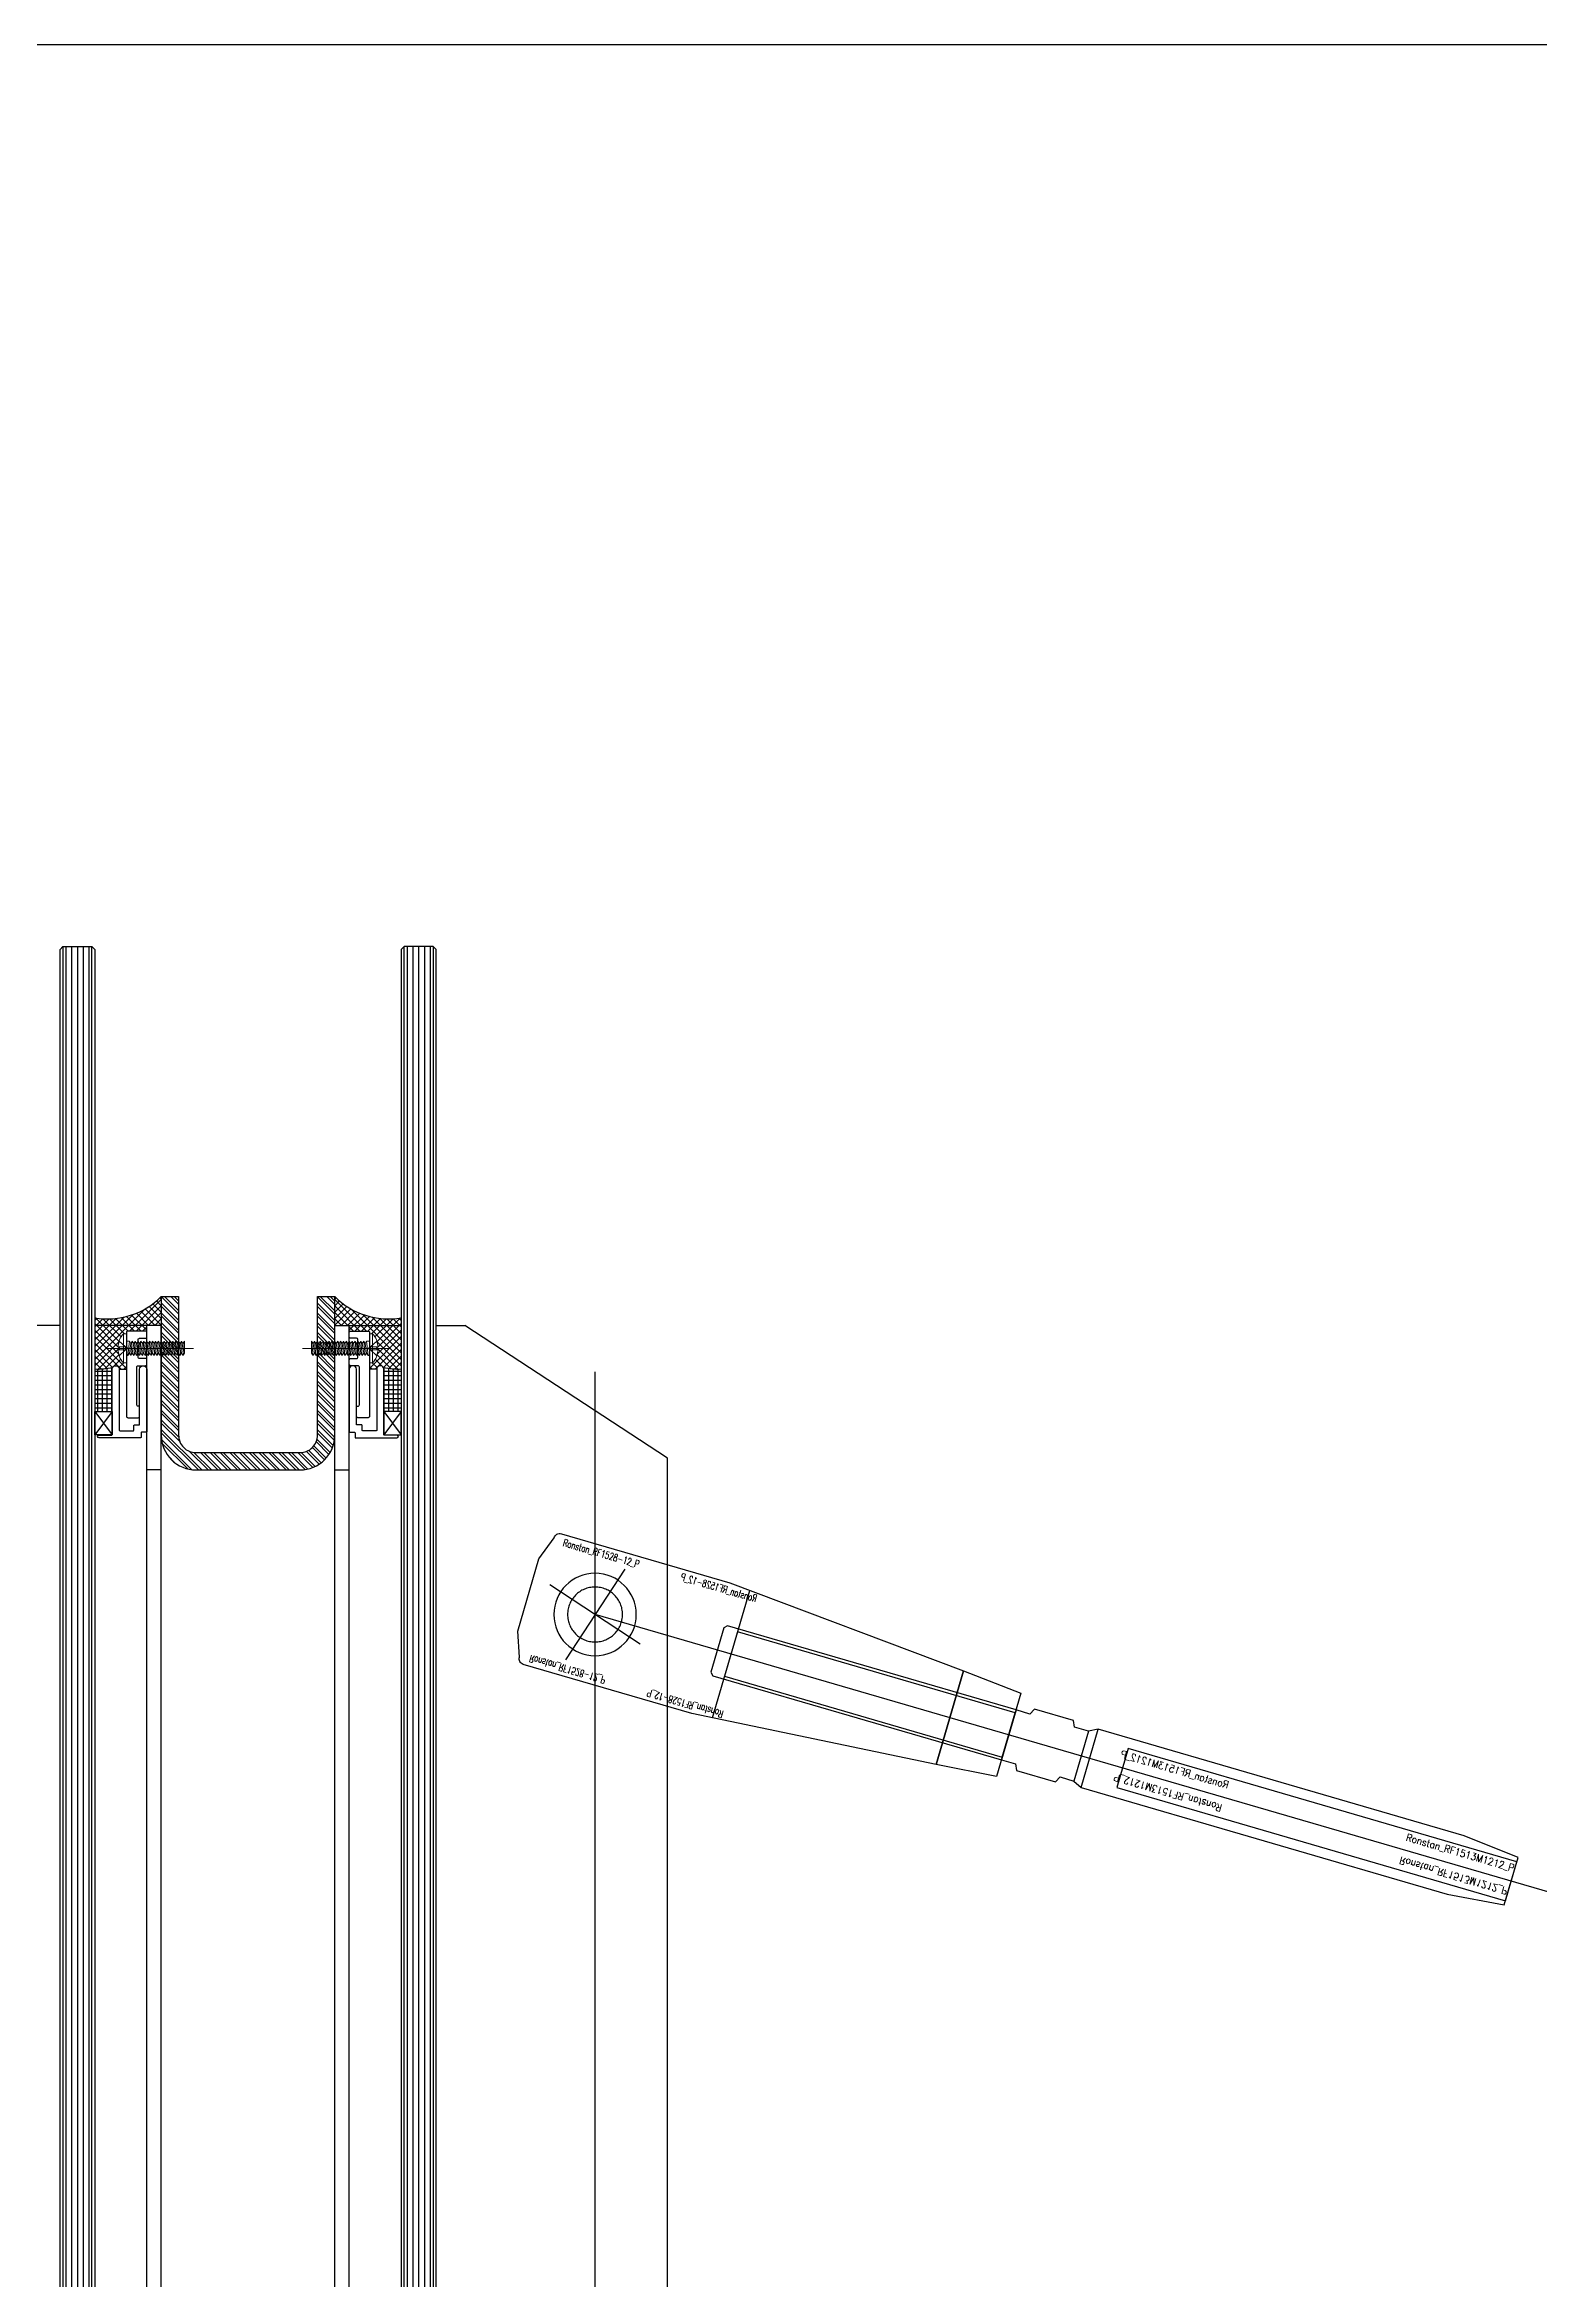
# Model space of a CAD drawing. Extents: x -163000 to 184253, y -124935 to 90032.
# Drawn here: x -125320 to -124803, y 35259 to 36032 of the extents above; entities that cross this region are included whole.
import ezdxf

# ---------------------------------------------------------------- set-up
doc = ezdxf.new("R2010")
doc.units = 0
doc.header["$LTSCALE"] = 1000
doc.header["$MEASUREMENT"] = 0
for name, pattern in [('CENTER', [2, 1.25, -0.25, 0.25, -0.25]), ('HIDDEN', [0.375, 0.25, -0.125]), ('s4118a$0$HIDDEN', [0.375, 0.25, -0.125])]:
    doc.linetypes.add(name, pattern=pattern)
doc.layers.get('0').update_dxf_attribs({"linetype": 'CONTINUOUS'})
for name, color, linetype, lineweight in [('0.25bC', 6, 'CONTINUOUS', 18), ('0.25bCEN', 1, 'CENTER', 18), ('0.25bH', 3, 'HIDDEN', 18)]:
    doc.layers.add(name, color=color, linetype=linetype, lineweight=lineweight)
for name, color, linetype in [('Aux (not print)', 11, 'CONTINUOUS'), ('buila', 14, 's4118a$0$HIDDEN'), ('Die No(Not Print)', 11, 'CONTINUOUS'), ('glass-p', 1, 'CONTINUOUS'), ('SS Cable', 9, 'CONTINUOUS'), ('Steel', 30, 'CONTINUOUS')]:
    doc.layers.add(name, color=color, linetype=linetype)
doc.styles.add('ROMANS', font='romans', dxfattribs={"width": 0.9})

# ---------------------------------------------------------------- blocks, each defined once
blk = doc.blocks.new('11')
at = {"layer": '0.25bC'}
for p, q in [((1102.68, 1209.74), (1103.54, 1210.24)), ((1107.68, 1210.24), (1102.68, 1209.74)), ((1103.54, 1209.24), (1102.68, 1209.74)), ((1103.54, 1209.24), (1102.68, 1209.74)), ((1107.68, 1209.24), (1102.68, 1208.74)), ((1102.68, 1208.74), (1103.54, 1209.24)), ((1103.54, 1208.24), (1102.68, 1208.74)), ((1107.68, 1208.24), (1102.68, 1207.74)), ((1102.68, 1207.74), (1103.54, 1208.24)), ((1103.54, 1207.24), (1102.68, 1207.74)), ((1103.54, 1207.24), (1102.68, 1207.74)), ((1107.68, 1207.24), (1102.68, 1206.74)), ((1102.68, 1206.74), (1103.54, 1207.24)), ((1102.68, 1206.74), (1103.54, 1207.24)), ((1103.54, 1206.24), (1102.68, 1206.74)), ((1103.54, 1206.24), (1102.68, 1206.74)), ((1102.68, 1205.74), (1103.54, 1206.24)), ((1107.68, 1206.24), (1102.68, 1205.74)), ((1103.54, 1210.24), (1107.68, 1210.24)), ((1107.68, 1210.24), (1106.81, 1209.74)), ((1106.81, 1209.74), (1107.68, 1209.24)), ((1107.68, 1209.24), (1106.81, 1208.74)), ((1106.81, 1208.74), (1107.68, 1208.24)), ((1107.68, 1208.24), (1106.81, 1207.74)), ((1106.81, 1207.74), (1107.68, 1207.24)), ((1107.68, 1207.24), (1106.81, 1206.74)), ((1106.81, 1206.74), (1107.68, 1206.24)), ((1107.68, 1206.24), (1106.81, 1205.74)), ((1103.54, 1205.24), (1102.68, 1205.74)), ((1103.54, 1205.24), (1102.68, 1205.74)), ((1107.68, 1205.24), (1102.68, 1204.74)), ((1102.68, 1204.74), (1103.54, 1205.24)), ((1103.54, 1204.24), (1102.68, 1204.74)), ((1107.68, 1204.24), (1102.68, 1203.74)), ((1102.68, 1203.74), (1103.54, 1204.24)), ((1103.54, 1203.24), (1102.68, 1203.74)), ((1103.54, 1203.24), (1102.68, 1203.74)), ((1107.68, 1203.24), (1102.68, 1202.74)), ((1102.68, 1202.74), (1103.54, 1203.24)), ((1102.68, 1202.74), (1103.54, 1203.24)), ((1103.54, 1202.24), (1102.68, 1202.74)), ((1107.68, 1202.24), (1102.68, 1201.74)), ((1102.68, 1201.74), (1103.54, 1202.24)), ((1103.54, 1201.24), (1102.68, 1201.74)), ((1107.68, 1201.24), (1102.68, 1200.74)), ((1102.68, 1200.74), (1103.54, 1201.24)), ((1103.54, 1200.24), (1102.68, 1200.74)), ((1102.68, 1199.74), (1107.68, 1200.24)), ((1102.68, 1199.74), (1103.54, 1200.24)), ((1103.54, 1199.24), (1102.68, 1199.74)), ((1102.68, 1198.74), (1107.68, 1199.24)), ((1102.68, 1198.74), (1103.54, 1199.24)), ((1103.54, 1198.24), (1102.68, 1198.74)), ((1103.54, 1198.24), (1102.68, 1198.74)), ((1107.68, 1198.24), (1102.68, 1197.74)), ((1102.68, 1197.74), (1103.54, 1198.24)), ((1102.68, 1197.74), (1103.54, 1198.24)), ((1106.81, 1205.74), (1107.68, 1205.24)), ((1107.68, 1205.24), (1106.81, 1204.74)), ((1106.81, 1204.74), (1107.68, 1204.24)), ((1107.68, 1204.24), (1106.81, 1203.74)), ((1106.81, 1203.74), (1107.68, 1203.24)), ((1106.81, 1203.74), (1107.68, 1203.24)), ((1107.68, 1203.24), (1106.81, 1202.74)), ((1106.81, 1202.74), (1107.68, 1202.24)), ((1107.68, 1202.24), (1106.81, 1201.74)), ((1106.81, 1201.74), (1107.68, 1201.24)), ((1107.68, 1201.24), (1106.81, 1200.74)), ((1106.81, 1200.74), (1107.68, 1200.24)), ((1107.68, 1200.24), (1106.81, 1199.74)), ((1106.81, 1199.74), (1107.68, 1199.24)), ((1107.68, 1199.24), (1106.81, 1198.74)), ((1106.81, 1198.74), (1107.68, 1198.24)), ((1106.81, 1198.74), (1107.68, 1198.24)), ((1107.68, 1198.24), (1106.81, 1197.74)), ((1103.54, 1197.24), (1102.68, 1197.74)), ((1107.68, 1197.24), (1102.68, 1196.74)), ((1102.68, 1196.74), (1103.54, 1197.24)), ((1103.54, 1196.24), (1102.68, 1196.74)), ((1107.68, 1196.24), (1102.68, 1195.74)), ((1102.68, 1195.74), (1103.54, 1196.24)), ((1103.54, 1195.24), (1102.68, 1195.74)), ((1102.68, 1194.74), (1107.68, 1195.24)), ((1102.68, 1194.74), (1103.54, 1195.24)), ((1103.54, 1194.24), (1102.68, 1194.74)), ((1102.68, 1193.74), (1107.68, 1194.24)), ((1102.68, 1193.74), (1103.54, 1194.24)), ((1103.54, 1193.24), (1102.68, 1193.74)), ((1102.68, 1192.74), (1107.68, 1193.24)), ((1102.68, 1192.74), (1103.54, 1193.24)), ((1103.54, 1192.24), (1102.68, 1192.74)), ((1107.68, 1192.24), (1102.68, 1191.74)), ((1102.68, 1191.74), (1103.54, 1192.24)), ((1103.54, 1191.24), (1102.68, 1191.74)), ((1102.68, 1190.74), (1107.68, 1191.24)), ((1102.68, 1190.74), (1103.54, 1191.24)), ((1102.68, 1190.24), (1102.68, 1190.74)), ((1106.81, 1197.74), (1107.68, 1197.24)), ((1107.68, 1197.24), (1106.81, 1196.74)), ((1106.81, 1196.74), (1107.68, 1196.24)), ((1107.68, 1196.24), (1106.81, 1195.74)), ((1106.81, 1195.74), (1107.68, 1195.24)), ((1107.68, 1195.24), (1106.81, 1194.74)), ((1106.81, 1194.74), (1107.68, 1194.24)), ((1107.68, 1194.24), (1106.81, 1193.74)), ((1106.81, 1193.74), (1107.68, 1193.24)), ((1107.68, 1193.24), (1106.81, 1192.74)), ((1106.81, 1192.74), (1107.68, 1192.24)), ((1107.68, 1192.24), (1106.81, 1191.74)), ((1106.81, 1191.74), (1107.68, 1191.24)), ((1107.68, 1191.24), (1107.68, 1190.24)), ((1110.18, 1189.15), (1100.18, 1189.15))]:
    blk.add_line(p, q, dxfattribs=at)
blk.add_lwpolyline([(1100.18, 1189.15), (1100.18, 1190.24), (1110.18, 1190.24), (1110.18, 1189.15, -0.167288), (1105.68, 1187.26), (1105.68, 1187.76), (1104.68, 1187.76), (1104.68, 1187.26, -0.167288)], format="xyb", close=True, dxfattribs=at)
for start, end in [(241.32628, 264.26083), (275.73917, 298.67372)]:
    blk.add_arc((1105.18, 1192.24), 5, start, end, dxfattribs=at)
at = {"layer": '0.25bCEN', "ltscale": 0.05}
for p, q in [((1106.81, 1209.74), (1103.54, 1209.24)), ((1106.81, 1208.74), (1103.54, 1208.24)), ((1106.81, 1207.74), (1103.54, 1207.24)), ((1106.81, 1207.74), (1103.54, 1207.24)), ((1106.81, 1206.74), (1103.54, 1206.24)), ((1106.81, 1206.74), (1103.54, 1206.24)), ((1106.81, 1205.74), (1103.54, 1205.24)), ((1106.81, 1204.74), (1103.54, 1204.24)), ((1106.81, 1203.74), (1103.54, 1203.24)), ((1106.81, 1203.74), (1103.54, 1203.24)), ((1106.81, 1202.74), (1103.54, 1202.24)), ((1106.81, 1201.74), (1103.54, 1201.24)), ((1103.54, 1200.24), (1106.81, 1200.74)), ((1106.81, 1199.74), (1103.54, 1199.24)), ((1106.81, 1198.74), (1103.54, 1198.24)), ((1106.81, 1198.74), (1103.54, 1198.24)), ((1106.81, 1197.74), (1103.54, 1197.24)), ((1106.81, 1196.74), (1103.54, 1196.24)), ((1103.54, 1195.24), (1106.81, 1195.74)), ((1106.81, 1194.74), (1103.54, 1194.24)), ((1106.81, 1193.74), (1103.54, 1193.24)), ((1103.54, 1192.24), (1106.81, 1192.74)), ((1103.54, 1191.24), (1106.81, 1191.74))]:
    blk.add_line(p, q, dxfattribs=at)
at = {"layer": '0.25bCEN', "ltscale": 0.2}
blk.add_line((1105.18, 1183.62), (1105.18, 1213.41), dxfattribs=at)
at = {"layer": '0.25bH', "ltscale": 0.1}
for p, q in [((1104.68, 1189.94), (1102.63, 1187.69)), ((1105.68, 1189.94), (1104.68, 1189.94)), ((1104.68, 1187.76), (1104.68, 1189.94)), ((1105.68, 1187.76), (1105.68, 1189.94)), ((1107.72, 1187.69), (1105.68, 1189.94))]:
    blk.add_line(p, q, dxfattribs=at)
blk.add_lwpolyline([(1104.68, 1189.94), (1105.18, 1190.24), (1105.68, 1189.94)], dxfattribs=at)
blk = doc.blocks.new('Ronstan_RF1528-12_P')
at = {"layer": 'Aux (not print)', "linetype": 'HIDDEN'}
blk.add_circle((0, 0), 9.5, dxfattribs=at)
at = {"layer": 'Aux (not print)'}
for p in [(0, 0), (149, 0)]:
    blk.add_point(p, dxfattribs=at)
at = {"layer": 'SS Cable', "color": 8, "linetype": 'HIDDEN'}
blk.add_line((49, 22.94), (49, -22.97), dxfattribs=at)
at = {"layer": 'SS Cable', "color": 0, "linetype": 'ByBlock'}
blk.add_lwpolyline([(-19, 23.5, 0.414214), (-21, 21.5), (-24, 13), (-24, -13), (-21, -21.53, 0.414214), (-19, -23.53), (41.72, -23.53), (127.76, -16.89), (127.76, 16.89), (41.72, 23.5)], format="xyb", close=True, dxfattribs=at)
blk.add_lwpolyline([(127.76, -16.89), (149, -15.01), (149, 15.01), (127.76, 16.89)], close=True, dxfattribs=at)
at = {"layer": 'SS Cable', "color": 8, "linetype": 'HIDDEN'}
blk.add_lwpolyline([(49, 8), (149, 8), (149, -8), (49, -8)], close=True, dxfattribs=at)
at = {"layer": 'Steel', "color": 8}
blk.add_circle((0, 0), 14.25, dxfattribs=at)
at = {"layer": 'Aux (not print)', "style": 'ROMANS', "width": 0.7}
for text_generation_flag, p in [(6, (-17.5, 19.63)), (4, (52.16, 19.63))]:
    blk.add_text('Ronstan_RF1528-12_P', height=2.5, rotation=180, dxfattribs=dict(at, text_generation_flag=text_generation_flag)).set_placement(p)
for text_generation_flag, p in [(4, (-17.5, -19.63)), (6, (52.16, -19.63))]:
    blk.add_text('Ronstan_RF1528-12_P', height=2.5, dxfattribs=dict(at, text_generation_flag=text_generation_flag)).set_placement(p)
blk = doc.blocks.new('Ronstan_RF1513M1212_P')
at = {"layer": 'Aux (not print)', "linetype": 'HIDDEN'}
blk.add_lwpolyline([(0, -9), (-103.95, -9), (-104.95, -8), (-104.95, 8), (-103.95, 9), (0, 9)], dxfattribs=at)
blk.add_lwpolyline([(180.92, -7), (40.92, -7), (40.92, 7), (180.92, 7)], close=True, dxfattribs=at)
at = {"layer": 'Aux (not print)'}
for p in [(0, 0), (180.92, 0)]:
    blk.add_point(p, dxfattribs=at)
at = {"layer": 'SS Cable', "linetype": 'ByBlock'}
blk.add_line((26.08, -9), (26.08, 9), dxfattribs=at)
blk.add_line((26.08, -9), (26.08, 9), dxfattribs=at)
at = {"layer": 'SS Cable', "color": 0, "linetype": 'ByBlock'}
for points in [[(0, 9), (5, 9), (6, 11), (20.08, 11), (21.08, 9), (26.08, 9), (29.08, 10.5), (160.92, 10.5), (180.92, 8.5), (180.92, -8.5), (160.92, -10.5), (29.08, -10.5), (26.08, -9), (21.08, -9), (20.08, -11), (6, -11), (5, -9), (0, -9)], [(26.08, 9), (29.08, 10.5), (29.08, -10.5), (26.08, -9)]]:
    blk.add_lwpolyline(points, close=True, dxfattribs=at)
at = {"layer": 'Die No(Not Print)', "extrusion": (0, 0, -1), "char_height": 2.5, "width": 32.6375, "attachment_point": 1, "style": 'ROMANS'}
for insert, text_direction in [((77.77, 5), (-1, 0, 0)), ((141.89, -5.83), (1, 0, 0))]:
    blk.add_mtext('Ronstan_RF1513M1212_P', dxfattribs=dict(at, insert=insert, text_direction=text_direction))
at = {"layer": 'Die No(Not Print)', "insert": (141.89, 5), "char_height": 2.5, "width": 32.6375, "attachment_point": 1, "style": 'ROMANS'}
blk.add_mtext('Ronstan_RF1513M1212_P', dxfattribs=at)
at = {"layer": 'Die No(Not Print)', "insert": (77.77, -5.83), "char_height": 2.5, "width": 32.6375, "attachment_point": 1, "rotation": 180, "style": 'ROMANS'}
blk.add_mtext('Ronstan_RF1513M1212_P', dxfattribs=at)
blk = doc.blocks.new('s2118a')
at = {"layer": 'glass-p'}
h = blk.add_hatch(dxfattribs=at)
h.set_pattern_fill('ANSI37', color=256, scale=0.5, angle=90, style=0)
h.set_pattern_definition([(45, (-204100.6955, 68532.1063), (1.122532015, -1.122532015), []), (315, (-204100.6955, 68532.1063), (-1.122532015, -1.122532015), [])])
h.paths.add_polyline_path([(-125294.88, 35581.666), (-125294.38, 35581.666), (-125294.38, 35580.666), (-125294.88, 35580.666, 0.1672877), (-125292.987, 35576.166), (-125291.897, 35576.166), (-125291.897, 35573.916), (-125294.397, 35573.916, 0.7581322), (-125296.714, 35574.566, -0.0780345), (-125302.897, 35574.066), (-125302.897, 35591.776, 0.1832027), (-125284.897, 35595.137), (-125284.897, 35586.666, 0.4142136), (-125285.397, 35587.166), (-125291.397, 35587.166, 0.4142136), (-125291.897, 35586.666), (-125291.897, 35586.166), (-125292.987, 35586.166, 0.1672877)])
h.paths.add_polyline_path([(-125284.897, 35595.137, 0.0620318), (-125279.897, 35599.106), (-125279.897, 35589.106), (-125284.897, 35589.106)])
h = blk.add_hatch(dxfattribs=at)
h.set_pattern_fill('ANSI32', color=256, scale=0.25, angle=90, style=0)
h.set_pattern_definition([(135, (-44773.6782, 68621.2826), (-1.68379802, -1.68379802), []), (135, (-44773.6782, 68622.405), (-1.68379802, -1.68379802), [])])
edge = h.paths.add_edge_path()
edge.add_line((-125219.897, 35599.106), (-125279.897, 35599.106))
edge.add_line((-125279.897, 35599.106), (-125279.897, 35551.106))
edge.add_arc((-125267.897, 35551.106), 12, 180, 270)
edge.add_line((-125267.897, 35539.106), (-125231.897, 35539.106))
edge.add_arc((-125231.897, 35551.106), 12, 270, 360)
edge.add_line((-125219.897, 35551.106), (-125219.897, 35599.106))
edge = h.paths.add_edge_path()
edge.add_line((-125225.897, 35599.106), (-125273.897, 35599.106))
edge.add_line((-125273.897, 35599.106), (-125273.897, 35551.106))
edge.add_arc((-125267.897, 35551.106), 6, 180, 270)
edge.add_line((-125267.897, 35545.106), (-125231.897, 35545.106))
edge.add_arc((-125231.897, 35551.106), 6, 270, 360)
edge.add_line((-125225.897, 35551.106), (-125225.897, 35599.106))
h = blk.add_hatch(dxfattribs=at)
h.set_pattern_fill('ANSI37', color=256, scale=0.5, angle=90, style=0)
h.set_pattern_definition([(135, (-46399.098, 68532.1063), (-1.122532015, -1.122532015), []), (225, (-46399.098, 68532.1063), (1.122532015, -1.122532015), [])])
h.paths.add_polyline_path([(-125204.913, 35581.666), (-125205.413, 35581.666), (-125205.413, 35580.666), (-125204.913, 35580.666, -0.1672877), (-125206.807, 35576.166), (-125207.897, 35576.166), (-125207.897, 35573.916), (-125205.397, 35573.916, -0.7581322), (-125203.079, 35574.566, 0.0780345), (-125196.897, 35574.066), (-125196.897, 35591.776, -0.1832027), (-125214.897, 35595.137), (-125214.897, 35586.666, -0.4142136), (-125214.397, 35587.166), (-125208.397, 35587.166, -0.4142136), (-125207.897, 35586.666), (-125207.897, 35586.166), (-125206.807, 35586.166, -0.1672877)])
h.paths.add_polyline_path([(-125214.897, 35595.137, -0.0620318), (-125219.897, 35599.106), (-125219.897, 35589.106), (-125214.897, 35589.106)])
h = blk.add_hatch(dxfattribs=at)
h.set_pattern_fill('NET', color=256, scale=0.5, angle=90, style=0)
h.set_pattern_definition([(90, (-126247.927, 46700.1063), (1.5875, -1e-16), []), (360, (-126247.927, 46700.1063), (0, -1.5875), [])])
h.paths.add_polyline_path([(-125296.897, 35559.266), (-125302.897, 35559.266), (-125302.897, 35574.066, 0.0827625), (-125296.897, 35574.566)])
h = blk.add_hatch(dxfattribs=at)
h.set_pattern_fill('NET', color=256, scale=0.5, angle=90, style=0)
h.set_pattern_definition([(90, (-124251.8664, 46700.1063), (-1.5875, 1e-16), []), (180, (-124251.8664, 46700.1063), (-2e-16, -1.5875), [])])
h.paths.add_polyline_path([(-125202.897, 35559.266), (-125196.897, 35559.266), (-125196.897, 35574.066, -0.0827625), (-125202.897, 35574.566)])
at = {"layer": 'buila', "ltscale": 5}
blk.add_line((-105712.4, 36032.126), (-132749.9, 36032.126), dxfattribs=at)
at = {"layer": 'glass-p'}
for p, q in [((-125314.897, 35719.132), (-125313.897, 35720.132)), ((-125314.897, 35120.132), (-125314.897, 35719.132)), ((-125313.897, 35720.132), (-125303.897, 35720.132)), ((-125313.897, 35720.132), (-125313.897, 35120.132)), ((-125312.897, 35720.132), (-125312.897, 35120.132)), ((-125310.897, 35720.132), (-125310.897, 35120.132)), ((-125308.897, 35720.132), (-125308.897, 35120.132)), ((-125306.897, 35720.132), (-125306.897, 35120.132)), ((-125304.897, 35720.132), (-125304.897, 35120.132)), ((-125303.897, 35120.132), (-125303.897, 35720.132)), ((-125302.897, 35719.132), (-125303.897, 35720.132)), ((-125302.897, 35719.132), (-125302.897, 35120.132)), ((-125196.897, 35719.132), (-125195.897, 35720.132)), ((-125196.897, 35719.132), (-125196.897, 35120.132)), ((-125185.897, 35720.132), (-125195.897, 35720.132)), ((-125195.897, 35120.132), (-125195.897, 35720.132)), ((-125194.897, 35720.132), (-125194.897, 35120.132)), ((-125192.897, 35720.132), (-125192.897, 35120.132)), ((-125190.897, 35720.132), (-125190.897, 35120.132)), ((-125188.897, 35720.132), (-125188.897, 35120.132)), ((-125186.897, 35720.132), (-125186.897, 35120.132)), ((-125184.897, 35719.132), (-125185.897, 35720.132)), ((-125185.897, 35720.132), (-125185.897, 35120.132)), ((-125184.897, 35120.132), (-125184.897, 35719.132)), ((-125279.897, 35599.106), (-125273.897, 35599.106)), ((-125225.897, 35599.106), (-125219.897, 35599.106)), ((-125314.897, 35589.106), (-125324.897, 35589.106)), ((-125284.897, 35589.106), (-125302.897, 35589.106)), ((-125284.897, 35120.132), (-125284.897, 35589.106)), ((-125279.897, 35589.106), (-125284.897, 35589.106)), ((-125279.897, 35120.132), (-125279.897, 35589.106)), ((-125219.897, 35120.132), (-125219.897, 35589.106)), ((-125219.897, 35589.106), (-125214.897, 35589.106)), ((-125214.897, 35120.132), (-125214.897, 35589.106)), ((-125214.897, 35589.106), (-125196.897, 35589.106)), ((-125184.897, 35589.106), (-125174.897, 35589.106)), ((-125104.897, 35543.153), (-125174.897, 35589.106)), ((-125294.397, 35573.916), (-125291.897, 35573.916)), ((-125205.397, 35573.916), (-125207.897, 35573.916)), ((-125129.897, 35120.132), (-125129.897, 35573.006)), ((-125129.897, 35120.132), (-125129.897, 35573.006)), ((-125302.897, 35559.266), (-125296.897, 35551.266)), ((-125296.897, 35559.266), (-125302.897, 35551.266)), ((-125196.897, 35559.266), (-125202.897, 35551.266)), ((-125202.897, 35559.266), (-125196.897, 35551.266)), ((-125104.897, 35120.132), (-125104.897, 35543.153)), ((-125279.897, 35539.106), (-125284.897, 35539.106)), ((-125219.897, 35539.106), (-125214.897, 35539.106)), ((-125119.632, 35504.742), (-125140.161, 35473.47)), ((-125114.261, 35478.842), (-125145.533, 35499.371)), ((-123749.898, 35087.072), (-125129.897, 35489.106))]:
    blk.add_line(p, q, dxfattribs=at)
for points in [[(-125279.897, 35599.106), (-125279.897, 35551.106, 0.4142136), (-125267.897, 35539.106), (-125231.897, 35539.106, 0.4142136), (-125219.897, 35551.106), (-125219.897, 35599.106)], [(-125273.897, 35599.106), (-125273.897, 35551.106, 0.4142136), (-125267.897, 35545.106), (-125231.897, 35545.106, 0.4142136), (-125225.897, 35551.106), (-125225.897, 35599.106)], [(-125287.897, 35561.166), (-125287.897, 35561.166), (-125287.897, 35561.166, -0.4142136), (-125288.397, 35561.666), (-125288.397, 35574.666, -0.4142136), (-125287.897, 35575.166), (-125285.397, 35575.166, 0.4142136), (-125284.897, 35575.666), (-125284.897, 35577.166, 0.4142136), (-125285.397, 35577.666), (-125287.397, 35577.666, -0.4142136), (-125287.897, 35578.166), (-125287.897, 35581.166), (-125287.897, 35584.166, -0.4142136), (-125287.397, 35584.666), (-125285.397, 35584.666, 0.4142136), (-125284.897, 35585.166), (-125284.897, 35586.666, 0.4142136), (-125285.397, 35587.166), (-125291.397, 35587.166, 0.4142136), (-125291.897, 35586.666), (-125291.897, 35581.548), (-125291.514, 35581.166), (-125291.897, 35580.783), (-125291.897, 35557.666, 0.4142136), (-125291.397, 35557.166), (-125287.897, 35557.166, 0.4142136), (-125287.397, 35557.666), (-125287.397, 35560.666, 0.4142136), (-125287.897, 35561.166)], [(-125211.897, 35561.166), (-125211.897, 35561.166), (-125211.897, 35561.166, 0.4142136), (-125211.397, 35561.666), (-125211.397, 35574.666, 0.4142136), (-125211.897, 35575.166), (-125214.397, 35575.166, -0.4142136), (-125214.897, 35575.666), (-125214.897, 35577.166, -0.4142136), (-125214.397, 35577.666), (-125212.397, 35577.666, 0.4142136), (-125211.897, 35578.166), (-125211.897, 35581.166), (-125211.897, 35584.166, 0.4142136), (-125212.397, 35584.666), (-125214.397, 35584.666, -0.4142136), (-125214.897, 35585.166), (-125214.897, 35586.666, -0.4142136), (-125214.397, 35587.166), (-125208.397, 35587.166, -0.4142136), (-125207.897, 35586.666), (-125207.897, 35581.548), (-125208.28, 35581.166), (-125207.897, 35580.783), (-125207.897, 35557.666, -0.4142136), (-125208.397, 35557.166), (-125211.897, 35557.166, -0.4142136), (-125212.397, 35557.666), (-125212.397, 35560.666, -0.4142136), (-125211.897, 35561.166)]]:
    blk.add_lwpolyline(points, format="xyb", dxfattribs=at)
for points in [[(-125287.397, 35573.916, -1), (-125284.897, 35573.916), (-125284.897, 35552.366, -0.4142136), (-125285.097, 35552.166), (-125286.697, 35552.166, 0.4142136), (-125286.897, 35551.966), (-125286.897, 35550.366, -0.4142136), (-125287.097, 35550.166), (-125301.397, 35550.166, -1), (-125301.397, 35551.166), (-125297.097, 35551.166, 0.4142136), (-125296.897, 35551.366), (-125296.897, 35573.916, -1), (-125294.397, 35573.916), (-125294.397, 35552.866, 0.4142136), (-125294.197, 35552.666), (-125289.597, 35552.666, 0.4142136), (-125289.397, 35552.866), (-125289.397, 35554.466, -0.4142136), (-125289.197, 35554.666), (-125287.597, 35554.666, 0.4142136), (-125287.397, 35554.866)], [(-125212.397, 35573.916, 1), (-125214.897, 35573.916), (-125214.897, 35552.366, 0.4142136), (-125214.697, 35552.166), (-125213.097, 35552.166, -0.4142136), (-125212.897, 35551.966), (-125212.897, 35550.366, 0.4142136), (-125212.697, 35550.166), (-125198.397, 35550.166, 1), (-125198.397, 35551.166), (-125202.697, 35551.166, -0.4142136), (-125202.897, 35551.366), (-125202.897, 35573.916, 1), (-125205.397, 35573.916), (-125205.397, 35552.866, -0.4142136), (-125205.597, 35552.666), (-125210.197, 35552.666, -0.4142136), (-125210.397, 35552.866), (-125210.397, 35554.466, 0.4142136), (-125210.597, 35554.666), (-125212.197, 35554.666, -0.4142136), (-125212.397, 35554.866)]]:
    blk.add_lwpolyline(points, format="xyb", close=True, dxfattribs=at)
for points in [[(-125302.897, 35551.266), (-125302.897, 35559.266), (-125296.897, 35559.266), (-125296.897, 35551.266)], [(-125196.897, 35551.266), (-125196.897, 35559.266), (-125202.897, 35559.266), (-125202.897, 35551.266)]]:
    blk.add_lwpolyline(points, close=True, dxfattribs=at)
for centre, radius, start, end in [((-125298.33, 35617.195), 25.826, 259.815016, 315.539932), ((-125201.464, 35617.195), 25.826, 224.460068, 280.184984), ((-125301.398, 35594.001), 19.992, 265.69979, 283.547807), ((-125198.396, 35594.001), 19.992, 256.452193, 274.30021)]:
    blk.add_arc(centre, radius, start, end, dxfattribs=at)
at = {"layer": 'glass-p', "xscale": -1}
for name, p, rotation in [('11', (-126482.142, 34475.987), 270), ('Ronstan_RF1528-12_P', (-125129.897, 35489.106), 163.7575935307147), ('Ronstan_RF1513M1212_P', (-124986.844, 35447.431), 163.7575935307147)]:
    blk.add_blockref(name, p, dxfattribs=dict(at, rotation=rotation))
at = {"layer": 'glass-p', "rotation": 90}
blk.add_blockref('11', (-124017.652, 34475.987), dxfattribs=at)

msp = doc.modelspace()

# ---------------------------------------------------------------- block references
msp.add_blockref('s2118a', (0, 0))

doc.saveas('drawing.dxf')
